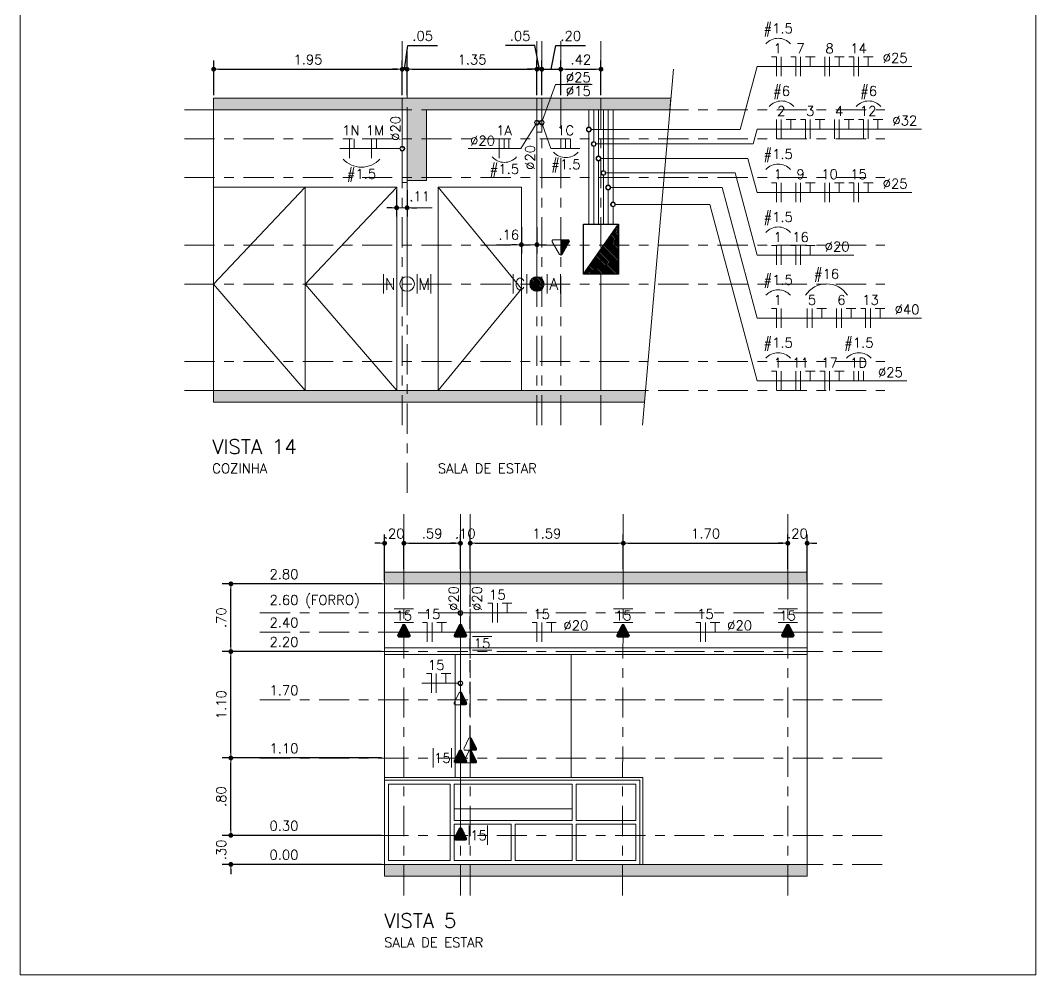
# Model space of a CAD drawing. Extents: x 0 to 175, y -16 to 63.
# Drawn here: x 116.41 to 126.91, y 37.72 to 47.59 of the extents above; entities that cross this region are included whole.
import ezdxf

# ---------------------------------------------------------------- set-up
doc = ezdxf.new("R2010")
doc.units = 0
doc.header["$LTSCALE"] = 0.5
doc.header["$MEASUREMENT"] = 0
doc.header["$PDMODE"] = 34
doc.header["$PDSIZE"] = 0.1
doc.linetypes.add('CENTER', pattern=[2, 1.25, -0.25, 0.25, -0.25])
doc.linetypes.add('HIDDEN', pattern=[0.375, 0.25, -0.125])
doc.layers.get('0').update_dxf_attribs({"linetype": 'CONTINUOUS'})
doc.layers.get('DEFPOINTS').update_dxf_attribs({"linetype": 'CONTINUOUS'})
for name, color, linetype, lineweight in [('03', 3, 'CONTINUOUS', 20), ('COT01', 1, 'CONTINUOUS', 9), ('ELE01 - ELETROD', 40, 'CONTINUOUS', 20), ('ELE01 - INTER', 100, 'CONTINUOUS', 15), ('ELE01 - Q.DISTR', 4, 'CONTINUOUS', 30), ('ELE01 - TOM 127V', 130, 'CONTINUOUS', 15), ('ELE01 - TOM 127V TXT', 130, 'CONTINUOUS', 15), ('ELE02 - TELEFONE', 170, 'CONTINUOUS', 9), ('ELE03 - CIRCUITOS', 2, 'CONTINUOUS', 5), ('ELE03 - FASE', 242, 'CONTINUOUS', 20), ('ELE03 - NEUTRO', 141, 'CONTINUOUS', 20), ('ELE03 - RETORNO', 173, 'CONTINUOUS', 20), ('ELE03 - TERRA', 112, 'CONTINUOUS', 20), ('ELV01 - ELETRODUTOS PROJEÇÃO', 30, 'HIDDEN', 30), ('ELV01 - POR01', 20, 'CONTINUOUS', 9), ('ELV01 - TXT02', 2, 'CONTINUOUS', 20), ('ELV02 - PAR01', 170, 'CONTINUOUS', 20), ('Simbologia', 122, 'CONTINUOUS', 20), ('TXT02', 2, 'CONTINUOUS', 20), ('TXT05', 4, 'CONTINUOUS', 30)]:
    doc.layers.add(name, color=color, linetype=linetype, lineweight=lineweight)
doc.layers.add('ARQ - HATCH 01', color=172, linetype='CONTINUOUS', transparency=0.6)
for name, color, linetype, lineweight, transparency in [('ARQ - POR01 TRANSPARENTE', 20, 'CONTINUOUS', 9, 0.45), ('ARQ02', 146, 'CONTINUOUS', 9, 0.45), ('EIXO REGUA 1', 250, 'CENTER', 5, 0.1), ('ELE01 - INTER HATCH', 100, 'CONTINUOUS', 15, 0.45), ('ELV01 - TOM 127', 130, 'CONTINUOUS', 20, 0.6)]:
    doc.layers.add(name, color=color, linetype=linetype, lineweight=lineweight, transparency=transparency)
doc.layers.add('MARGEM', color=1, linetype='CONTINUOUS')
doc.styles.add('ROMANS', font='romans.shx')
doc.styles.get("Standard").update_dxf_attribs({"font": 'romans.shx'})
doc.dimstyles.new('STANDARD 50', dxfattribs={"dimscale": 0.5, "dimtxt": 0.2, "dimasz": 0.1, "dimexe": 0.18, "dimexo": 0.0625, "dimgap": 0.1, "dimtad": 1, "dimrnd": 0.005, "dimzin": 4, "dimdsep": 46, "dimtxsty": 'ROMANS', "dimblk": 'DOT', "dimcen": 0.1, "dimclrt": 3, "dimadec": 0, "dimazin": 0, "dimtfac": 1, "dimtix": 1, "dimtofl": 0, "dimtmove": 0, "dimatfit": 3, "dimldrblk": 'DOT', "dimfxl": 0, "dimtolj": 1, "dimtzin": 13, "dimarcsym": 0})
pattern_1 = [(315, (125.308162, 49.301858), (0.008838835, 0.008838835), [])]

# ---------------------------------------------------------------- blocks, each defined once
blk = doc.blocks.new('_DOT')
at = {"color": 0, "linetype": 'ByBlock'}
blk.add_line((-0.5, 0), (-1, 0), dxfattribs=at)
at = {"color": 0, "linetype": 'ByBlock', "const_width": 0.5}
blk.add_lwpolyline([(-0.25, 0, 1), (0.25, 0, 1)], format="xyb", close=True, dxfattribs=at)
blk = doc.blocks.new('*D203')
at = {"layer": 'COT01', "color": 0, "lineweight": -2}
for p, q in [((118.412, 46.811), (118.412, 47.17)), ((120.362, 46.811), (120.362, 47.17)), ((118.462, 47.08), (120.312, 47.08))]:
    blk.add_line(p, q, dxfattribs=at)
at = {"layer": 'DEFPOINTS', "color": 0}
for p in [(120.362, 47.08), (118.412, 46.78), (120.362, 46.78)]:
    blk.add_point(p, dxfattribs=at)
at = {"layer": 'COT01', "color": 0, "lineweight": -2, "xscale": 0.05, "yscale": 0.05, "zscale": 0.05, "rotation": 180}
blk.add_blockref('_DOT', (118.412, 47.08), dxfattribs=at)
at = {"layer": 'COT01', "color": 0, "lineweight": -2, "xscale": 0.05, "yscale": 0.05, "zscale": 0.05}
blk.add_blockref('_DOT', (120.362, 47.08), dxfattribs=at)
at = {"layer": 'COT01', "color": 3, "insert": (119.387, 47.18), "char_height": 0.1, "attachment_point": 5, "style": 'ROMANS'}
blk.add_mtext('\\A1;1.95', dxfattribs=at)
blk = doc.blocks.new('*D204')
at = {"layer": 'COT01', "color": 0, "lineweight": -2}
for p, q in [((120.412, 46.811), (120.412, 47.17)), ((121.755, 46.811), (121.755, 47.17)), ((120.462, 47.08), (121.705, 47.08))]:
    blk.add_line(p, q, dxfattribs=at)
at = {"layer": 'DEFPOINTS', "color": 0}
for p in [(121.755, 47.08), (120.412, 46.78), (121.755, 46.78)]:
    blk.add_point(p, dxfattribs=at)
at = {"layer": 'COT01', "color": 0, "lineweight": -2, "xscale": 0.05, "yscale": 0.05, "zscale": 0.05, "rotation": 180}
blk.add_blockref('_DOT', (120.412, 47.08), dxfattribs=at)
at = {"layer": 'COT01', "color": 0, "lineweight": -2, "xscale": 0.05, "yscale": 0.05, "zscale": 0.05}
blk.add_blockref('_DOT', (121.755, 47.08), dxfattribs=at)
at = {"layer": 'COT01', "color": 3, "insert": (121.084, 47.18), "char_height": 0.1, "attachment_point": 5, "style": 'ROMANS'}
blk.add_mtext('\\A1;1.35', dxfattribs=at)
blk = doc.blocks.new('*D205')
at = {"layer": 'COT01', "color": 0, "lineweight": -2}
for p, q in [((121.903, 47.08), (121.951, 47.324)), ((121.951, 47.324), (122.256, 47.324)), ((121.805, 46.811), (121.805, 47.17)), ((122.001, 46.811), (122.001, 47.17)), ((121.755, 47.08), (121.705, 47.08)), ((121.805, 47.08), (122.001, 47.08)), ((122.051, 47.08), (122.101, 47.08))]:
    blk.add_line(p, q, dxfattribs=at)
at = {"layer": 'DEFPOINTS', "color": 0}
for p in [(122.001, 47.08), (121.805, 46.78), (122.001, 46.78)]:
    blk.add_point(p, dxfattribs=at)
at = {"layer": 'COT01', "color": 0, "lineweight": -2, "xscale": 0.05, "yscale": 0.05, "zscale": 0.05}
blk.add_blockref('_DOT', (121.805, 47.08), dxfattribs=at)
at = {"layer": 'COT01', "color": 0, "lineweight": -2, "xscale": 0.05, "yscale": 0.05, "zscale": 0.05, "rotation": 180}
blk.add_blockref('_DOT', (122.001, 47.08), dxfattribs=at)
at = {"layer": 'COT01', "color": 3, "insert": (122.104, 47.424), "char_height": 0.1, "attachment_point": 5, "style": 'ROMANS'}
blk.add_mtext('\\A1;.20', dxfattribs=at)
blk = doc.blocks.new('*D206')
at = {"layer": 'COT01', "color": 0, "lineweight": -2}
for p, q in [((122.001, 46.811), (122.001, 47.17)), ((122.417, 46.811), (122.417, 47.17)), ((122.051, 47.08), (122.367, 47.08))]:
    blk.add_line(p, q, dxfattribs=at)
at = {"layer": 'DEFPOINTS', "color": 0}
for p in [(122.417, 47.08), (122.001, 46.78), (122.417, 46.78)]:
    blk.add_point(p, dxfattribs=at)
at = {"layer": 'COT01', "color": 0, "lineweight": -2, "xscale": 0.05, "yscale": 0.05, "zscale": 0.05, "rotation": 180}
blk.add_blockref('_DOT', (122.001, 47.08), dxfattribs=at)
at = {"layer": 'COT01', "color": 0, "lineweight": -2, "xscale": 0.05, "yscale": 0.05, "zscale": 0.05}
blk.add_blockref('_DOT', (122.417, 47.08), dxfattribs=at)
at = {"layer": 'COT01', "color": 3, "insert": (122.209, 47.18), "char_height": 0.1, "attachment_point": 5, "style": 'ROMANS'}
blk.add_mtext('\\A1;.42', dxfattribs=at)
blk = doc.blocks.new('*D202')
at = {"layer": 'COT01', "color": 0, "lineweight": -2}
for p, q in [((120.387, 47.08), (120.42, 47.324)), ((120.42, 47.324), (120.725, 47.324)), ((120.362, 46.811), (120.362, 47.17)), ((120.412, 46.811), (120.412, 47.17)), ((120.312, 47.08), (120.262, 47.08)), ((120.362, 47.08), (120.412, 47.08)), ((120.462, 47.08), (120.512, 47.08))]:
    blk.add_line(p, q, dxfattribs=at)
at = {"layer": 'DEFPOINTS', "color": 0}
for p in [(120.412, 47.08), (120.362, 46.78), (120.412, 46.78)]:
    blk.add_point(p, dxfattribs=at)
at = {"layer": 'COT01', "color": 0, "lineweight": -2, "xscale": 0.05, "yscale": 0.05, "zscale": 0.05}
blk.add_blockref('_DOT', (120.362, 47.08), dxfattribs=at)
at = {"layer": 'COT01', "color": 0, "lineweight": -2, "xscale": 0.05, "yscale": 0.05, "zscale": 0.05, "rotation": 180}
blk.add_blockref('_DOT', (120.412, 47.08), dxfattribs=at)
at = {"layer": 'COT01', "color": 3, "insert": (120.573, 47.424), "char_height": 0.1, "attachment_point": 5, "style": 'ROMANS'}
blk.add_mtext('\\A1;.05', dxfattribs=at)
blk = doc.blocks.new('ELE-INTERFONE')
at = {"layer": 'ELE02 - TELEFONE'}
h = blk.add_hatch(dxfattribs=at)
h.set_pattern_fill('ANSI31', color=256, scale=0.075, angle=90)
h.set_pattern_definition([(135, (-88.511439, -7.067447), (-0.0066291261, -0.0066291261), [])])
h.paths.add_polyline_path([(0, 0, 0.267949), (-0.008, 0.013), (-0.138, 0.088, 0.57735), (-0.16, 0.075), (-0.16, 0)])
blk.add_line((0, 0), (-0.16, 0), dxfattribs=at)
blk.add_lwpolyline([(-0.16, 0.075), (-0.16, -0.075, 0.57735), (-0.138, -0.088), (-0.008, -0.013, 0.57735), (-0.008, 0.013), (-0.138, 0.088, 0.57735)], format="xyb", close=True, dxfattribs=at)
blk = doc.blocks.new('Fio-RETORNO')
at = {"layer": 'ELE03 - RETORNO'}
blk.add_line((0, 0), (0, 0.2), dxfattribs=at)
blk = doc.blocks.new('Fio-FASE')
at = {"layer": 'ELE03 - FASE'}
blk.add_line((0, -0.2), (0, 0.2), dxfattribs=at)
blk = doc.blocks.new('*D209')
at = {"layer": 'COT01', "color": 0, "lineweight": -2}
for p, q in [((121.734, 47.324), (121.429, 47.324)), ((121.78, 47.08), (121.734, 47.324)), ((121.755, 46.811), (121.755, 47.17)), ((121.805, 46.811), (121.805, 47.17)), ((121.705, 47.08), (121.655, 47.08)), ((121.755, 47.08), (121.805, 47.08)), ((121.855, 47.08), (121.905, 47.08))]:
    blk.add_line(p, q, dxfattribs=at)
at = {"layer": 'DEFPOINTS', "color": 0}
for p in [(121.805, 47.08), (121.755, 46.78), (121.805, 46.78)]:
    blk.add_point(p, dxfattribs=at)
at = {"layer": 'COT01', "color": 0, "lineweight": -2, "xscale": 0.05, "yscale": 0.05, "zscale": 0.05}
blk.add_blockref('_DOT', (121.755, 47.08), dxfattribs=at)
at = {"layer": 'COT01', "color": 0, "lineweight": -2, "xscale": 0.05, "yscale": 0.05, "zscale": 0.05, "rotation": 180}
blk.add_blockref('_DOT', (121.805, 47.08), dxfattribs=at)
at = {"layer": 'COT01', "color": 3, "insert": (121.581, 47.424), "char_height": 0.1, "attachment_point": 5, "style": 'ROMANS'}
blk.add_mtext('\\A1;.05', dxfattribs=at)
blk = doc.blocks.new('*D207')
at = {"layer": 'COT01', "color": 0, "lineweight": -2}
for p, q in [((120.304, 45.828), (120.304, 45.558)), ((120.412, 45.828), (120.412, 45.558)), ((120.254, 45.648), (120.204, 45.648)), ((120.462, 45.648), (120.512, 45.648))]:
    blk.add_line(p, q, dxfattribs=at)
at = {"layer": 'DEFPOINTS', "color": 0}
for p in [(120.304, 45.86), (120.412, 45.86), (120.304, 45.648)]:
    blk.add_point(p, dxfattribs=at)
at = {"layer": 'COT01', "color": 0, "lineweight": -2, "xscale": 0.05, "yscale": 0.05, "zscale": 0.05}
blk.add_blockref('_DOT', (120.304, 45.648), dxfattribs=at)
at = {"layer": 'COT01', "color": 0, "lineweight": -2, "xscale": 0.05, "yscale": 0.05, "zscale": 0.05, "rotation": 180}
blk.add_blockref('_DOT', (120.412, 45.648), dxfattribs=at)
at = {"layer": 'COT01', "color": 3, "insert": (120.542, 45.766), "char_height": 0.1, "attachment_point": 5, "style": 'ROMANS'}
blk.add_mtext('\\A1;.11', dxfattribs=at)
blk = doc.blocks.new('*D208')
at = {"layer": 'COT01', "color": 0, "lineweight": -2}
for p, q in [((121.594, 45.446), (121.594, 45.176)), ((121.755, 45.446), (121.755, 45.176)), ((121.544, 45.266), (121.494, 45.266)), ((121.805, 45.266), (121.855, 45.266))]:
    blk.add_line(p, q, dxfattribs=at)
at = {"layer": 'DEFPOINTS', "color": 0}
for p in [(121.594, 45.477), (121.755, 45.477), (121.755, 45.266)]:
    blk.add_point(p, dxfattribs=at)
at = {"layer": 'COT01', "color": 0, "lineweight": -2, "xscale": 0.05, "yscale": 0.05, "zscale": 0.05}
blk.add_blockref('_DOT', (121.594, 45.266), dxfattribs=at)
at = {"layer": 'COT01', "color": 0, "lineweight": -2, "xscale": 0.05, "yscale": 0.05, "zscale": 0.05, "rotation": 180}
blk.add_blockref('_DOT', (121.755, 45.266), dxfattribs=at)
at = {"layer": 'COT01', "color": 3, "insert": (121.464, 45.369), "char_height": 0.1, "attachment_point": 5, "style": 'ROMANS'}
blk.add_mtext('\\A1;.16', dxfattribs=at)
blk = doc.blocks.new('Fio-TERRA')
at = {"layer": 'ELE03 - TERRA'}
for p, q in [((-0.1, 0.2), (0.1, 0.2)), ((0, 0), (0, 0.2))]:
    blk.add_line(p, q, dxfattribs=at)
blk = doc.blocks.new('Fio-NEUTRO')
at = {"layer": 'ELE03 - NEUTRO'}
for p, q in [((0, 0.2), (0.1, 0.2)), ((0, -0.2), (0, 0.2))]:
    blk.add_line(p, q, dxfattribs=at)
blk = doc.blocks.new('*D210')
at = {"layer": 'COT01', "color": 0, "lineweight": -2}
for p, q in [((120.179, 41.791), (120.179, 42.27)), ((120.379, 41.911), (120.379, 42.27)), ((120.129, 42.18), (120.079, 42.18)), ((120.429, 42.18), (120.479, 42.18))]:
    blk.add_line(p, q, dxfattribs=at)
at = {"layer": 'DEFPOINTS', "color": 0}
for p in [(120.379, 42.18), (120.379, 41.88), (120.179, 41.76)]:
    blk.add_point(p, dxfattribs=at)
at = {"layer": 'COT01', "color": 0, "lineweight": -2, "xscale": 0.05, "yscale": 0.05, "zscale": 0.05}
blk.add_blockref('_DOT', (120.179, 42.18), dxfattribs=at)
at = {"layer": 'COT01', "color": 0, "lineweight": -2, "xscale": 0.05, "yscale": 0.05, "zscale": 0.05, "rotation": 180}
blk.add_blockref('_DOT', (120.379, 42.18), dxfattribs=at)
at = {"layer": 'COT01', "color": 3, "insert": (120.279, 42.28), "char_height": 0.1, "attachment_point": 5, "style": 'ROMANS'}
blk.add_mtext('\\A1;.20', dxfattribs=at)
blk = doc.blocks.new('*D211')
at = {"layer": 'COT01', "color": 0, "lineweight": -2}
for p, q in [((120.379, 41.911), (120.379, 42.27)), ((120.964, 41.911), (120.964, 42.27)), ((120.429, 42.18), (120.914, 42.18))]:
    blk.add_line(p, q, dxfattribs=at)
at = {"layer": 'DEFPOINTS', "color": 0}
for p in [(120.964, 42.18), (120.379, 41.88), (120.964, 41.88)]:
    blk.add_point(p, dxfattribs=at)
at = {"layer": 'COT01', "color": 0, "lineweight": -2, "xscale": 0.05, "yscale": 0.05, "zscale": 0.05, "rotation": 180}
blk.add_blockref('_DOT', (120.379, 42.18), dxfattribs=at)
at = {"layer": 'COT01', "color": 0, "lineweight": -2, "xscale": 0.05, "yscale": 0.05, "zscale": 0.05}
blk.add_blockref('_DOT', (120.964, 42.18), dxfattribs=at)
at = {"layer": 'COT01', "color": 3, "insert": (120.671, 42.28), "char_height": 0.1, "attachment_point": 5, "style": 'ROMANS'}
blk.add_mtext('\\A1;.59', dxfattribs=at)
blk = doc.blocks.new('*D212')
at = {"layer": 'COT01', "color": 0, "lineweight": -2}
for p, q in [((121.065, 41.911), (121.065, 42.27)), ((122.648, 41.911), (122.648, 42.27)), ((121.115, 42.18), (122.598, 42.18))]:
    blk.add_line(p, q, dxfattribs=at)
at = {"layer": 'DEFPOINTS', "color": 0}
for p in [(122.648, 42.18), (121.065, 41.88), (122.648, 41.88)]:
    blk.add_point(p, dxfattribs=at)
at = {"layer": 'COT01', "color": 0, "lineweight": -2, "xscale": 0.05, "yscale": 0.05, "zscale": 0.05, "rotation": 180}
blk.add_blockref('_DOT', (121.065, 42.18), dxfattribs=at)
at = {"layer": 'COT01', "color": 0, "lineweight": -2, "xscale": 0.05, "yscale": 0.05, "zscale": 0.05}
blk.add_blockref('_DOT', (122.648, 42.18), dxfattribs=at)
at = {"layer": 'COT01', "color": 3, "insert": (121.857, 42.28), "char_height": 0.1, "attachment_point": 5, "style": 'ROMANS'}
blk.add_mtext('\\A1;1.59', dxfattribs=at)
blk = doc.blocks.new('*D213')
at = {"layer": 'COT01', "color": 0, "lineweight": -2}
for p, q in [((122.648, 41.911), (122.648, 42.27)), ((124.349, 41.911), (124.349, 42.27)), ((122.698, 42.18), (124.299, 42.18))]:
    blk.add_line(p, q, dxfattribs=at)
at = {"layer": 'DEFPOINTS', "color": 0}
for p in [(124.349, 42.18), (122.648, 41.88), (124.349, 41.88)]:
    blk.add_point(p, dxfattribs=at)
at = {"layer": 'COT01', "color": 0, "lineweight": -2, "xscale": 0.05, "yscale": 0.05, "zscale": 0.05, "rotation": 180}
blk.add_blockref('_DOT', (122.648, 42.18), dxfattribs=at)
at = {"layer": 'COT01', "color": 0, "lineweight": -2, "xscale": 0.05, "yscale": 0.05, "zscale": 0.05}
blk.add_blockref('_DOT', (124.349, 42.18), dxfattribs=at)
at = {"layer": 'COT01', "color": 3, "insert": (123.499, 42.28), "char_height": 0.1, "attachment_point": 5, "style": 'ROMANS'}
blk.add_mtext('\\A1;1.70', dxfattribs=at)
blk = doc.blocks.new('*D214')
at = {"layer": 'COT01', "color": 0, "lineweight": -2}
for p, q in [((124.349, 41.911), (124.349, 42.27)), ((124.549, 41.791), (124.549, 42.27)), ((124.299, 42.18), (124.249, 42.18)), ((124.599, 42.18), (124.649, 42.18))]:
    blk.add_line(p, q, dxfattribs=at)
at = {"layer": 'DEFPOINTS', "color": 0}
for p in [(124.549, 42.18), (124.349, 41.88), (124.549, 41.76)]:
    blk.add_point(p, dxfattribs=at)
at = {"layer": 'COT01', "color": 0, "lineweight": -2, "xscale": 0.05, "yscale": 0.05, "zscale": 0.05}
blk.add_blockref('_DOT', (124.349, 42.18), dxfattribs=at)
at = {"layer": 'COT01', "color": 0, "lineweight": -2, "xscale": 0.05, "yscale": 0.05, "zscale": 0.05, "rotation": 180}
blk.add_blockref('_DOT', (124.549, 42.18), dxfattribs=at)
at = {"layer": 'COT01', "color": 3, "insert": (124.449, 42.28), "char_height": 0.1, "attachment_point": 5, "style": 'ROMANS'}
blk.add_mtext('\\A1;.20', dxfattribs=at)
blk = doc.blocks.new('*U182')
at = {"lineweight": 9}
h = blk.add_hatch(dxfattribs=at)
h.set_pattern_fill('ANSI31', color=256, scale=0.075, angle=-90)
h.paths.add_polyline_path([(0, -0.232, -0.284079), (-0.013, -0.224), (-0.064, -0.123, -0.557537), (-0.051, -0.101), (0, -0.101)])
h = blk.add_hatch(dxfattribs=at)
h.set_pattern_fill('ANSI31', color=256, scale=0.075, angle=-90)
h.paths.add_polyline_path([(0, -0.232, 0.284079), (0.013, -0.224), (0.064, -0.123, 0.557537), (0.051, -0.101), (0, -0.101)])
blk.add_lwpolyline([(0.064, -0.123), (0.013, -0.224, -0.618034), (-0.013, -0.224), (-0.064, -0.123, -0.557537), (-0.051, -0.101), (0.051, -0.101, -0.557537)], format="xyb", close=True)
blk = doc.blocks.new('*U183')
at = {"lineweight": 9}
h = blk.add_hatch(dxfattribs=at)
h.set_pattern_fill('ANSI31', color=256, scale=0.075, angle=-90)
h.paths.add_polyline_path([(0, -0.232, -0.284079), (-0.013, -0.224), (-0.064, -0.123, -0.557537), (-0.051, -0.101), (0, -0.101)])
blk.add_line((0, -0.232), (0, -0.101))
blk.add_lwpolyline([(0.064, -0.123), (0.013, -0.224, -0.618034), (-0.013, -0.224), (-0.064, -0.123, -0.557537), (-0.051, -0.101), (0.051, -0.101, -0.557537)], format="xyb", close=True)
blk = doc.blocks.new('*D215')
at = {"layer": 'COT01', "color": 0, "lineweight": -2}
for p, q in [((120.964, 41.911), (120.964, 42.27)), ((121.065, 41.911), (121.065, 42.27)), ((120.914, 42.18), (120.864, 42.18)), ((121.115, 42.18), (121.165, 42.18))]:
    blk.add_line(p, q, dxfattribs=at)
at = {"layer": 'DEFPOINTS', "color": 0}
for p in [(120.964, 42.18), (120.964, 41.88), (121.065, 41.88)]:
    blk.add_point(p, dxfattribs=at)
at = {"layer": 'COT01', "color": 0, "lineweight": -2, "xscale": 0.05, "yscale": 0.05, "zscale": 0.05}
blk.add_blockref('_DOT', (120.964, 42.18), dxfattribs=at)
at = {"layer": 'COT01', "color": 0, "lineweight": -2, "xscale": 0.05, "yscale": 0.05, "zscale": 0.05, "rotation": 180}
blk.add_blockref('_DOT', (121.065, 42.18), dxfattribs=at)
at = {"layer": 'COT01', "color": 3, "insert": (121.014, 42.28), "char_height": 0.1, "attachment_point": 5, "style": 'ROMANS'}
blk.add_mtext('\\A1;.10', dxfattribs=at)
blk = doc.blocks.new('*D216')
at = {"layer": 'COT01', "color": 0, "lineweight": -2}
for p, q in [((120.148, 39.96), (118.5, 39.96)), ((118.59, 39.21), (118.59, 39.91)), ((120.148, 39.16), (118.5, 39.16))]:
    blk.add_line(p, q, dxfattribs=at)
at = {"layer": 'DEFPOINTS', "color": 0}
for p in [(118.59, 39.96), (120.179, 39.96), (120.179, 39.16)]:
    blk.add_point(p, dxfattribs=at)
at = {"layer": 'COT01', "color": 0, "lineweight": -2, "xscale": 0.05, "yscale": 0.05, "zscale": 0.05}
for p, rotation in [((118.59, 39.96), 90), ((118.59, 39.16), 270)]:
    blk.add_blockref('_DOT', p, dxfattribs=dict(at, rotation=rotation))
at = {"layer": 'COT01', "color": 3, "insert": (118.49, 39.56), "char_height": 0.1, "attachment_point": 5, "rotation": 90, "style": 'ROMANS'}
blk.add_mtext('\\A1;.80', dxfattribs=at)
blk = doc.blocks.new('*D217')
at = {"layer": 'COT01', "color": 0, "lineweight": -2}
for p, q in [((120.148, 41.06), (118.5, 41.06)), ((118.59, 40.01), (118.59, 41.01)), ((120.148, 39.96), (118.5, 39.96))]:
    blk.add_line(p, q, dxfattribs=at)
at = {"layer": 'DEFPOINTS', "color": 0}
for p in [(118.59, 41.06), (120.179, 41.06), (120.179, 39.96)]:
    blk.add_point(p, dxfattribs=at)
at = {"layer": 'COT01', "color": 0, "lineweight": -2, "xscale": 0.05, "yscale": 0.05, "zscale": 0.05}
for p, rotation in [((118.59, 41.06), 90), ((118.59, 39.96), 270)]:
    blk.add_blockref('_DOT', p, dxfattribs=dict(at, rotation=rotation))
at = {"layer": 'COT01', "color": 3, "insert": (118.49, 40.51), "char_height": 0.1, "attachment_point": 5, "rotation": 90, "style": 'ROMANS'}
blk.add_mtext('\\A1;1.10', dxfattribs=at)
blk = doc.blocks.new('*D218')
at = {"layer": 'COT01', "color": 0, "lineweight": -2}
for p, q in [((120.148, 41.76), (118.5, 41.76)), ((118.59, 41.11), (118.59, 41.71)), ((120.148, 41.06), (118.5, 41.06))]:
    blk.add_line(p, q, dxfattribs=at)
at = {"layer": 'DEFPOINTS', "color": 0}
for p in [(118.59, 41.76), (120.179, 41.76), (120.179, 41.06)]:
    blk.add_point(p, dxfattribs=at)
at = {"layer": 'COT01', "color": 0, "lineweight": -2, "xscale": 0.05, "yscale": 0.05, "zscale": 0.05}
for p, rotation in [((118.59, 41.76), 90), ((118.59, 41.06), 270)]:
    blk.add_blockref('_DOT', p, dxfattribs=dict(at, rotation=rotation))
at = {"layer": 'COT01', "color": 3, "insert": (118.49, 41.41), "char_height": 0.1, "attachment_point": 5, "rotation": 90, "style": 'ROMANS'}
blk.add_mtext('\\A1;.70', dxfattribs=at)
blk = doc.blocks.new('*D219')
at = {"layer": 'COT01', "color": 0, "lineweight": -2}
for p, q in [((118.59, 39.21), (118.59, 39.26)), ((120.148, 39.16), (118.5, 39.16)), ((120.148, 38.86), (118.5, 38.86)), ((118.59, 38.81), (118.59, 38.76))]:
    blk.add_line(p, q, dxfattribs=at)
at = {"layer": 'DEFPOINTS', "color": 0}
for p in [(120.179, 39.16), (118.59, 38.86), (120.179, 38.86)]:
    blk.add_point(p, dxfattribs=at)
at = {"layer": 'COT01', "color": 0, "lineweight": -2, "xscale": 0.05, "yscale": 0.05, "zscale": 0.05}
for p, rotation in [((118.59, 39.16), 270), ((118.59, 38.86), 90)]:
    blk.add_blockref('_DOT', p, dxfattribs=dict(at, rotation=rotation))
at = {"layer": 'COT01', "color": 3, "insert": (118.49, 39.01), "char_height": 0.1, "attachment_point": 5, "rotation": 90, "style": 'ROMANS'}
blk.add_mtext('\\A1;.30', dxfattribs=at)

msp = doc.modelspace()

# ---------------------------------------------------------------- hatches: boundary and pattern name
at = {"layer": 'ARQ - HATCH 01'}
h = msp.add_hatch(color=3, dxfattribs=at)
h.dxf.hatch_style = 1
h.paths.add_polyline_path([(120.4122, 46.6596), (120.4122, 45.9296), (120.6115, 45.9296), (120.6115, 46.6596), (123.1283, 46.6596), (123.1411, 46.7796), (118.4115, 46.7796), (118.4115, 46.6596)])
h = msp.add_hatch(color=3, dxfattribs=at)
h.dxf.hatch_style = 1
h.paths.add_polyline_path([(118.4115, 43.7596), (122.8766, 43.7596), (122.8661, 43.6396), (118.4115, 43.6396)])
h = msp.add_hatch(color=3, dxfattribs=at)
h.dxf.hatch_style = 1
h.paths.add_polyline_path([(124.549, 41.7596), (120.179, 41.7596), (120.179, 41.8796), (124.549, 41.8796)])
h = msp.add_hatch(color=3, dxfattribs=at)
h.dxf.hatch_style = 1
h.paths.add_polyline_path([(120.179, 38.8596), (124.549, 38.8596), (124.549, 38.7396), (120.179, 38.7396)])
at = {"layer": 'ELE01 - INTER HATCH'}
h = msp.add_hatch(dxfattribs=at)
h.set_pattern_fill('ANSI31', color=256, scale=0.1, angle=-90)
h.set_pattern_definition(pattern_1)
h.paths.add_polyline_path([(121.7548, 44.7846, -0.4142136), (121.6798, 44.8596, -0.4142136), (121.7548, 44.9346)])
h = msp.add_hatch(dxfattribs=at)
h.set_pattern_fill('ANSI31', color=256, scale=0.1, angle=-90)
h.set_pattern_definition(pattern_1)
h.paths.add_polyline_path([(121.7548, 44.7846, 0.4142136), (121.8298, 44.8596, 0.4142136), (121.7548, 44.9346)])
at = {"layer": 'ELE01 - Q.DISTR'}
h = msp.add_hatch(dxfattribs=at)
h.set_pattern_fill('ANSI31', color=256, scale=0.1, angle=90)
h.set_pattern_definition([(135, (45.398397, -6.598954), (-0.0088388348, -0.0088388348), [])])
h.paths.add_polyline_path([(122.5969, 45.4796), (122.2369, 44.9596), (122.5969, 44.9596)])

# ---------------------------------------------------------------- linework, layer by layer
at = {"layer": '03'}
for points in [[(120.4122, 46.6596), (120.4122, 45.9296), (120.6115, 45.9296), (120.6115, 46.6596), (123.1283, 46.6596), (123.1411, 46.7796), (118.4115, 46.7796), (118.4115, 46.6596)], [(124.549, 41.7596), (120.179, 41.7596), (120.179, 41.8796), (124.549, 41.8796)], [(120.179, 38.8596), (124.549, 38.8596), (124.549, 38.7396), (120.179, 38.7396)]]:
    msp.add_lwpolyline(points, close=True, dxfattribs=at)
at = {"layer": '03', "color": 3}
msp.add_lwpolyline([(118.4115, 43.7596), (122.8766, 43.7596), (122.8661, 43.6396), (118.4115, 43.6396)], close=True, dxfattribs=at)
at = {"layer": 'ARQ - POR01 TRANSPARENTE'}
for points in [[(119.358, 45.8596), (118.4115, 44.8596), (119.358, 43.7596)], [(120.3044, 43.7596), (119.358, 44.8596), (120.3044, 45.8596)], [(120.7333, 45.8596), (121.5936, 44.8096), (120.7333, 43.7596)]]:
    msp.add_lwpolyline(points, dxfattribs=at)
at = {"layer": 'ARQ02'}
for p, q in [((120.9086, 41.0296), (120.9086, 39.7596)), ((122.1086, 41.0296), (122.1086, 39.7596)), ((122.779, 39.3146), (122.159, 39.3146)), ((122.779, 39.2746), (122.159, 39.2746))]:
    msp.add_line(p, q, dxfattribs=at)
for points in [[(120.179, 41.0996), (124.549, 41.0996)], [(120.179, 41.0296), (124.549, 41.0296)], [(122.849, 38.8596), (122.849, 39.7596), (120.179, 39.7596)], [(122.819, 38.8596), (122.819, 39.7296), (120.179, 39.7296)], [(120.899, 39.4346), (122.119, 39.4346)]]:
    msp.add_lwpolyline(points, dxfattribs=at)
for points in [[(120.219, 38.8996), (120.859, 38.8996), (120.859, 39.6896), (120.219, 39.6896)], [(122.119, 39.3146), (120.899, 39.3146), (120.899, 39.6896), (122.119, 39.6896)], [(122.779, 39.3146), (122.159, 39.3146), (122.159, 39.6896), (122.779, 39.6896)], [(121.489, 39.2746), (120.899, 39.2746), (120.899, 38.8996), (121.489, 38.8996)], [(122.119, 39.2746), (121.529, 39.2746), (121.529, 38.8996), (122.119, 38.8996)], [(122.779, 39.2746), (122.159, 39.2746), (122.159, 38.8996), (122.779, 38.8996)]]:
    msp.add_lwpolyline(points, close=True, dxfattribs=at)
at = {"layer": 'COT01'}
msp.add_line((123.1673, 47.0796), (122.8451, 43.3996), dxfattribs=at)
for points in [[(120.3044, 45.6478), (120.6713, 45.6478)], [(121.7548, 45.2655), (121.3356, 45.2655)]]:
    msp.add_lwpolyline(points, dxfattribs=at)
at = {"layer": 'EIXO REGUA 1', "ltscale": 0.5}
for p, q in [((120.3622, 43.3996), (120.3622, 47.3696)), ((120.4122, 42.6996), (120.4122, 47.3696)), ((121.7548, 43.3996), (121.7548, 47.3696)), ((121.8048, 43.3996), (121.8048, 47.3696)), ((122.0014, 43.3996), (122.0014, 47.3696)), ((122.4169, 43.3996), (122.4169, 47.3696)), ((118.1095, 46.3596), (125.354, 46.3596)), ((118.1095, 45.2596), (125.354, 45.2596)), ((118.1095, 43.7596), (125.354, 43.7596)), ((120.379, 38.5396), (120.379, 42.4796)), ((120.9635, 38.5396), (120.9635, 42.4796)), ((121.0649, 38.5396), (121.0649, 42.4796)), ((122.6382, 38.5396), (122.6482, 42.4796)), ((124.349, 38.5396), (124.349, 42.4796)), ((118.889, 41.4596), (125.354, 41.4596)), ((118.889, 41.2596), (125.354, 41.2596)), ((118.889, 40.5596), (125.354, 40.5596)), ((118.889, 38.8596), (125.354, 38.8596))]:
    msp.add_line(p, q, dxfattribs=at)
at = {"layer": 'EIXO REGUA 1', "color": 1, "ltscale": 0.5}
for p, q in [((118.1095, 46.6596), (125.354, 46.6596)), ((118.1095, 45.9596), (125.354, 45.9596)), ((118.1095, 44.8596), (125.354, 44.8596)), ((118.1095, 44.0596), (125.354, 44.0596)), ((118.889, 41.7596), (125.354, 41.7596)), ((118.889, 41.0596), (125.354, 41.0596)), ((118.889, 39.9596), (125.354, 39.9596)), ((118.889, 39.1596), (125.354, 39.1596))]:
    msp.add_line(p, q, dxfattribs=at)
at = {"layer": 'ELE01 - ELETROD'}
for points in [[(120.3622, 46.2846), (120.3622, 46.6596)], [(121.7548, 46.5533), (121.7548, 46.6596)], [(121.8048, 46.5533), (121.8048, 46.6596)], [(122.2919, 46.4821), (122.2919, 46.6596)], [(122.3419, 46.3321), (122.3419, 46.6596)], [(122.3919, 46.1821), (122.3919, 46.6596)], [(122.4419, 46.0321), (122.4419, 46.6596)], [(122.4919, 45.8821), (122.4919, 46.6596)], [(122.5419, 45.7071), (122.5419, 46.6596)], [(121.7548, 44.9346), (121.7548, 46.5033)], [(121.8048, 46.5033), (121.8048, 46.4283), (121.7548, 46.4283)], [(122.2919, 45.4796), (122.2919, 46.4321)], [(120.3622, 45.9086), (120.3622, 46.2346)], [(122.3419, 45.4796), (122.3419, 46.2821)], [(122.3919, 45.4796), (122.3919, 46.1321)], [(120.4122, 44.9346), (120.4122, 45.9086), (120.3622, 45.9086)], [(122.4419, 45.4796), (122.4419, 45.9821)], [(122.4919, 45.4796), (122.4919, 45.8321)], [(122.5419, 45.4796), (122.5419, 45.6571)], [(122.4169, 44.9596), (122.4169, 43.7596)], [(120.9635, 41.7596), (120.9637, 41.4846)], [(120.9637, 41.4346), (120.9637, 41.3416)], [(120.4288, 41.2596), (120.9135, 41.2596)], [(120.9637, 41.2101), (120.9637, 40.0426)], [(121.0133, 41.2596), (122.595, 41.2596)], [(122.6948, 41.2596), (124.299, 41.2596)], [(120.9637, 39.2416), (120.9635, 39.9101)]]:
    msp.add_lwpolyline(points, dxfattribs=at)
at = {"layer": 'ELE01 - INTER'}
msp.add_line((121.7548, 44.7846), (121.7548, 44.9346), dxfattribs=at)
for points in [[(120.1672, 44.9609), (120.1672, 44.7609)], [(120.3072, 44.9609), (120.3072, 44.7609)], [(120.5172, 44.9609), (120.5172, 44.7609)], [(120.6572, 44.9609), (120.6572, 44.7609)], [(121.5098, 44.9609), (121.5098, 44.7609)], [(121.6498, 44.9609), (121.6498, 44.7609)], [(121.8598, 44.9609), (121.8598, 44.7609)], [(121.9998, 44.9609), (121.9998, 44.7609)], [(120.4122, 44.9346), (120.4122, 44.7846)]]:
    msp.add_lwpolyline(points, dxfattribs=at)
for centre in [(120.4122, 44.8596), (121.7548, 44.8596)]:
    msp.add_circle(centre, 0.075, dxfattribs=at)
at = {"layer": 'ELE01 - Q.DISTR'}
msp.add_line((122.2369, 44.9596), (122.5969, 45.4796), dxfattribs=at)
msp.add_lwpolyline([(122.2369, 44.9596), (122.2369, 45.4796), (122.5969, 45.4796), (122.5969, 44.9596)], close=True, dxfattribs=at)
at = {"layer": 'ELE01 - TOM 127V TXT'}
for points in [[(120.479, 41.5016), (120.279, 41.5016)], [(122.7482, 41.5016), (122.5482, 41.5016)], [(124.449, 41.5016), (124.249, 41.5016)], [(120.479, 41.3616), (120.279, 41.3616)], [(122.7482, 41.3616), (122.5482, 41.3616)], [(124.449, 41.3616), (124.249, 41.3616)], [(121.2885, 41.2153), (121.0885, 41.2153)], [(121.2885, 41.0753), (121.0885, 41.0753)], [(120.6817, 40.0609), (120.6817, 39.8609)], [(120.8717, 40.0609), (120.8717, 39.8609)], [(121.0553, 39.2609), (121.0553, 39.0609)], [(121.2453, 39.2609), (121.2453, 39.0609)]]:
    msp.add_lwpolyline(points, dxfattribs=at)
at = {"layer": 'ELE03 - CIRCUITOS'}
for points in [[(122.3169, 46.4571), (123.8567, 46.4571), (124.0308, 47.1071)], [(124.0308, 47.1071), (125.6308, 47.1071)], [(121.8134, 46.5518), (121.9479, 46.9213), (122.3248, 46.9213)], [(121.5898, 46.2596), (121.7418, 46.507)], [(121.8128, 46.5046), (121.8987, 46.2596)], [(122.3669, 46.3071), (123.99, 46.3071), (124.0308, 46.4596)], [(124.0308, 46.4596), (125.7308, 46.4596)], [(119.7155, 46.2596), (120.3372, 46.2596)], [(121.5898, 46.2596), (121.0425, 46.2596)], [(121.8987, 46.2596), (122.1987, 46.2596)], [(124.0308, 45.8071), (123.9371, 46.1571), (122.4169, 46.1571)], [(122.4669, 46.0071), (123.8031, 46.0071), (124.0309, 45.1571)], [(122.5169, 45.8571), (123.6691, 45.8571), (124.0308, 44.507)], [(125.6308, 45.8071), (124.0308, 45.8071)], [(122.5669, 45.6821), (123.5419, 45.6821), (124.0309, 43.857)], [(125.0308, 45.1571), (124.0308, 45.1571)], [(125.7308, 44.5071), (124.0308, 44.507)], [(125.5808, 43.8571), (124.0308, 43.857)], [(121.5458, 41.4596), (120.9887, 41.4596)], [(120.5637, 40.7326), (120.9387, 40.7326)]]:
    msp.add_lwpolyline(points, dxfattribs=at)
for centre, radius in [((121.7548, 46.5283), 0.025), ((121.7548, 46.5283), 0.02), ((121.8048, 46.5283), 0.025), ((121.8048, 46.5283), 0.02), ((122.2919, 46.4571), 0.025), ((122.2919, 46.4571), 0.02), ((122.3419, 46.3071), 0.025), ((122.3419, 46.3071), 0.02), ((120.3622, 46.2596), 0.025), ((120.3622, 46.2596), 0.02), ((122.3919, 46.1571), 0.025), ((122.3919, 46.1571), 0.02), ((122.4419, 46.0071), 0.025), ((122.4419, 46.0071), 0.02), ((122.4919, 45.8571), 0.025), ((122.4919, 45.8571), 0.02), ((122.5419, 45.6821), 0.025), ((122.5419, 45.6821), 0.02), ((120.9637, 41.4596), 0.025), ((120.9637, 41.4596), 0.02), ((120.9637, 40.7326), 0.025), ((120.9637, 40.7326), 0.02)]:
    msp.add_circle(centre, radius, dxfattribs=at)
at = {"layer": 'ELV01 - ELETRODUTOS PROJEÇÃO'}
msp.add_lwpolyline([(121.0649, 40.1715), (121.0649, 41.7596)], dxfattribs=at)
at = {"layer": 'ELV01 - POR01'}
for points in [[(118.4115, 43.7596), (120.3044, 43.7596), (120.3044, 45.8596), (118.4115, 45.8596)], [(119.358, 45.8596), (119.358, 43.7596)]]:
    msp.add_lwpolyline(points, dxfattribs=at)
msp.add_lwpolyline([(120.7333, 43.7596), (121.5936, 43.7596), (121.5936, 45.8596), (120.7333, 45.8596)], close=True, dxfattribs=at)
at = {"layer": 'ELV02 - PAR01'}
msp.add_line((118.4115, 46.6596), (118.4115, 43.7596), dxfattribs=at)
msp.add_lwpolyline([(124.549, 41.7596), (120.179, 41.7596), (120.179, 38.8596), (124.549, 38.8596)], close=True, dxfattribs=at)
at = {"layer": 'MARGEM', "color": 2, "lineweight": 20}
msp.add_lwpolyline([(116.4124, 37.7198), (126.9124, 37.7198), (126.9124, 52.5698), (116.4124, 52.5698)], close=True, dxfattribs=at)
at = {"layer": 'Simbologia'}
for centre, radius, start, end in [((124.2493, 47.2282), 0.1713, 42.17105, 137.82895), ((124.2844, 46.5807), 0.1713, 42.17105, 137.82895), ((125.1844, 46.5807), 0.1713, 42.17105, 137.82895), ((122.054, 46.3378), 0.1713, 222.17105, 317.82895), ((119.9405, 46.3241), 0.2569, 222.17105, 317.82895), ((121.4181, 46.2882), 0.1713, 222.17105, 317.82895), ((124.2493, 45.9282), 0.1713, 42.17105, 137.82895), ((124.2493, 45.2782), 0.1713, 42.17105, 137.82895), ((124.7496, 44.6044), 0.2569, 32.68555, 147.31445), ((124.2493, 44.6282), 0.1713, 42.17105, 137.82895), ((124.2493, 43.9782), 0.1713, 42.17105, 137.82895), ((125.0844, 43.9782), 0.1713, 42.17105, 137.82895)]:
    msp.add_arc(centre, radius, start, end, dxfattribs=at)

# ---------------------------------------------------------------- block references
at = {"layer": 'ELE01 - TOM 127V', "rotation": 180}
for p in [(120.3792, 41.1093), (120.9637, 41.1093), (122.6453, 41.1093), (124.3492, 41.1093), (120.9637, 39.8093), (120.9637, 39.0093)]:
    msp.add_blockref('*U182', p, dxfattribs=at)
at = {"layer": 'ELE02 - TELEFONE', "rotation": 270}
msp.add_blockref('ELE-INTERFONE', (122.0014, 45.1577), dxfattribs=at)
at = {"layer": 'ELE03 - FASE', "yscale": 0.5, "zscale": 0.5}
for p, xscale, rotation in [((124.2808, 47.1071), -0.4999999999999999, 359.9999999999997), ((124.4808, 47.1071), -0.4999999999999999, 359.9999999999997), ((124.7308, 47.1071), -0.4999999999999999, 359.9999999999997), ((124.7808, 47.1071), -0.4999999999999999, 359.9999999999997), ((125.0808, 47.1071), -0.4999999999999999, 359.9999999999997), ((124.2308, 46.4596), -0.4999999999999999, 359.9999999999828), ((124.2808, 46.4596), -0.4999999999999999, 359.9999999999828), ((124.8308, 46.4596), -0.4999999999999999, 359.9999999999828), ((124.8808, 46.4596), -0.4999999999999999, 359.9999999999828), ((119.8155, 46.2596), -0.4999999999999999, 359.9999999999997), ((121.3648, 46.2596), -0.4999999999999993, 359.9999999999974), ((124.2808, 45.1571), -0.4999999999999999, 359.9999999999997), ((124.4808, 45.1571), -0.4999999999999999, 359.9999999999997), ((124.2808, 44.5071), -0.4999999999999999, 359.9999999999997), ((124.5496, 44.5071), -0.4999999999999999, 359.9999999999997), ((124.5996, 44.5071), -0.4999999999999999, 359.9999999999997), ((124.8535, 44.5071), -0.4999999999999999, 359.9999999999997), ((124.9035, 44.5071), -0.4999999999999999, 359.9999999999997), ((125.2035, 44.5071), -0.4999999999999999, 359.9999999999997), ((124.2808, 43.8571), -0.4999999999999999, 359.9999999999997), ((124.4308, 43.8571), -0.4999999999999999, 359.9999999999997), ((124.4808, 43.8571), -0.4999999999999999, 359.9999999999997), ((124.7808, 43.8571), -0.4999999999999999, 359.9999999999997)]:
    msp.add_blockref('Fio-FASE', p, dxfattribs=dict(at, xscale=xscale, rotation=rotation))
at = {"layer": 'ELE03 - FASE'}
for p, xscale, yscale, zscale in [((124.5808, 46.4596), -0.5, 0.5, 0.5), ((125.1808, 46.4596), -0.5, 0.5, 0.5), ((120.0452, 46.2596), 0.4999999999999999, 0.4999999999999999, 0.4999999999999999), ((124.2808, 45.8071), -0.4999999999999997, 0.4999999999999999, 0.5), ((124.4308, 45.8071), -0.4999999999999997, 0.4999999999999999, 0.5), ((124.4808, 45.8071), -0.4999999999999997, 0.4999999999999999, 0.5), ((124.7308, 45.8071), -0.4999999999999997, 0.4999999999999999, 0.5), ((124.7808, 45.8071), -0.4999999999999997, 0.4999999999999999, 0.5), ((125.0808, 45.8071), -0.4999999999999997, 0.4999999999999999, 0.5), ((121.3458, 41.4596), -0.5, 0.5, 0.5), ((120.6711, 41.2596), -0.5, 0.5, 0.5), ((121.8041, 41.2596), -0.5, 0.5, 0.5), ((123.4969, 41.2596), -0.5, 0.5, 0.5), ((120.7137, 40.7326), -0.5, 0.5, 0.5)]:
    msp.add_blockref('Fio-FASE', p, dxfattribs=dict(at, xscale=xscale, yscale=yscale, zscale=zscale))
at = {"layer": 'ELE03 - NEUTRO', "xscale": -0.4999999999999999, "yscale": 0.5, "zscale": 0.5, "rotation": 359.9999999999997}
for p in [(124.2308, 47.1071), (124.4308, 47.1071), (125.0308, 47.1071), (124.2308, 45.1571), (124.4308, 45.1571), (124.2308, 44.5071), (125.1535, 44.5071), (124.2308, 43.8571), (124.7308, 43.8571)]:
    msp.add_blockref('Fio-NEUTRO', p, dxfattribs=at)
at = {"layer": 'ELE03 - NEUTRO', "zscale": 0.5}
for p, xscale, yscale in [((124.5308, 46.4596), -0.5, 0.5), ((125.1308, 46.4596), -0.5, 0.5), ((124.2308, 45.8071), -0.4999999999999997, 0.4999999999999999), ((125.0308, 45.8071), -0.4999999999999997, 0.4999999999999999), ((121.2958, 41.4596), -0.5, 0.5), ((120.6211, 41.2596), -0.5, 0.5), ((121.7541, 41.2596), -0.5, 0.5), ((123.4469, 41.2596), -0.5, 0.5), ((120.6637, 40.7326), -0.5, 0.5)]:
    msp.add_blockref('Fio-NEUTRO', p, dxfattribs=dict(at, xscale=xscale, yscale=yscale))
at = {"layer": 'ELE03 - RETORNO', "yscale": 0.4999999999999999, "zscale": 0.4999999999999999}
for p, xscale in [((119.8655, 46.2596), 0.4999999999999999), ((120.0952, 46.2596), 0.4999999999999999), ((121.4148, 46.2596), 0.4999999999999999), ((122.0008, 46.2596), 0.4999999999999999), ((122.0508, 46.2596), -0.4999999999999999), ((122.1008, 46.2596), -0.4999999999999999), ((125.0308, 43.8571), 0.4999999999999999), ((125.0808, 43.8571), 0.4999999999999999), ((125.1308, 43.8571), -0.4999999999999999)]:
    msp.add_blockref('Fio-RETORNO', p, dxfattribs=dict(at, xscale=xscale))
at = {"layer": 'ELE03 - RETORNO', "xscale": -0.4999999999999994, "yscale": 0.4999999999999999, "zscale": 0.4999999999999999, "rotation": 359.9999999999978}
msp.add_blockref('Fio-RETORNO', (121.4648, 46.2596), dxfattribs=at)
at = {"layer": 'ELE03 - TERRA'}
for p, xscale, yscale, zscale in [((124.5808, 47.1071), 0.5, 0.5, 0.5), ((124.8808, 47.1071), 0.5, 0.5, 0.5), ((125.1808, 47.1071), 0.5, 0.5, 0.5), ((124.3808, 46.4596), 0.4999999999999999, 0.4999999999999999, 0.4999999999999999), ((124.6808, 46.4596), 0.5, 0.5, 0.5), ((124.9808, 46.4596), 0.4999999999999999, 0.4999999999999999, 0.4999999999999999), ((125.2808, 46.4596), 0.5, 0.5, 0.5), ((124.5808, 45.8071), 0.5, 0.5, 0.5), ((124.8808, 45.8071), 0.5, 0.5, 0.5), ((125.1808, 45.8071), 0.5, 0.5, 0.5), ((124.5808, 45.1571), 0.5, 0.5, 0.5), ((124.6996, 44.5071), 0.5, 0.5, 0.5), ((125.0035, 44.5071), 0.5, 0.5, 0.5), ((125.3035, 44.5071), 0.5, 0.5, 0.5), ((124.5808, 43.8571), 0.5, 0.5, 0.5), ((124.8808, 43.8571), 0.5, 0.5, 0.5), ((121.4458, 41.4596), 0.5, 0.5, 0.5), ((120.7711, 41.2596), 0.5, 0.5, 0.5), ((121.9041, 41.2596), 0.5, 0.5, 0.5), ((123.5969, 41.2596), 0.5, 0.5, 0.5), ((120.8137, 40.7326), 0.5, 0.5, 0.5)]:
    msp.add_blockref('Fio-TERRA', p, dxfattribs=dict(at, xscale=xscale, yscale=yscale, zscale=zscale))
at = {"layer": 'ELV01 - TOM 127', "rotation": 180}
for p in [(120.9639, 40.4093), (121.0649, 39.9392), (121.0649, 39.8078)]:
    msp.add_blockref('*U183', p, dxfattribs=at)

# ---------------------------------------------------------------- texts
at = {"layer": 'ELE01 - INTER', "char_height": 0.12, "attachment_point": 5}
for s, insert in [('N', (120.2372, 44.8596)), ('M', (120.5872, 44.8596)), ('C', (121.5798, 44.8596)), ('A', (121.9298, 44.8596))]:
    msp.add_mtext_dynamic_manual_height_columns(s, width=0.048591, gutter_width=12.5, heights=[0], dxfattribs=dict(at, insert=insert))
at = {"layer": 'ELE01 - TOM 127V TXT', "char_height": 0.1, "attachment_point": 5}
for insert in [(120.3777, 41.4316), (122.6469, 41.4316), (124.3477, 41.4316), (121.1872, 41.1453), (120.7767, 39.9596), (121.1503, 39.1596)]:
    msp.add_mtext_dynamic_manual_height_columns('15', width=0.048591, gutter_width=12.5, heights=[0], dxfattribs=dict(at, insert=insert))
at = {"layer": 'ELV01 - TXT02', "char_height": 0.1, "attachment_point": 7, "style": 'ROMANS'}
for s, heights, insert in [('2.80', [0.1], (118.989, 41.8096)), ('2.60 (FORRO)', [0], (118.989, 41.5096)), ('2.40', [0], (118.989, 41.3096)), ('2.20', [0], (118.989, 41.1096)), ('1.70', [0], (118.989, 40.6096)), ('1.10', [0], (118.989, 40.0096)), ('0.30', [0], (118.989, 39.2096)), ('0.00', [0], (118.989, 38.9096))]:
    msp.add_mtext_dynamic_manual_height_columns(s, width=1.036598, gutter_width=0.75, heights=heights, dxfattribs=dict(at, insert=insert))
at = {"layer": 'Simbologia', "char_height": 0.1, "style": 'ROMANS'}
for s, width, gutter_width, insert, attachment_point in [('#1.5', 0.214896, 12.5, (124.2493, 47.4855), 5), ('%%C25', 0.270792, 0.5, (125.3308, 47.2471), 1), ('\\A1;\\S∅25/∅15; ', 0.270792, 0.5, (122.054, 46.8046), 7), ('#6', 0.214896, 12.5, (124.2844, 46.838), 5), ('#6', 0.214896, 12.5, (125.1844, 46.838), 5), ('%%C32', 0.270792, 0.5, (125.4308, 46.5996), 1), ('\\A1;%%C20 ', 0.270792, 0.5, (121.0638, 46.2904), 7), ('#1.5', 0.214896, 12.5, (124.2493, 46.1855), 5), ('#1.5', 0.214896, 12.5, (121.4181, 46.0309), 5), ('#1.5', 0.214896, 12.5, (122.054, 46.0804), 5), ('#1.5', 0.214896, 12.5, (119.9405, 45.9811), 5), ('%%C25', 0.270792, 0.5, (125.3308, 45.9471), 1), ('#1.5', 0.214896, 12.5, (124.2493, 45.5355), 5), ('%%C20', 0.270792, 0.5, (124.7308, 45.2971), 1), ('#1.5', 0.214896, 12.5, (124.2493, 44.8855), 5), ('%%C40', 0.270792, 0.5, (125.4535, 44.6471), 1), ('#1.5', 0.214896, 12.5, (124.2493, 44.2355), 5), ('#1.5', 0.214896, 12.5, (125.0844, 44.2355), 5), ('%%C25', 0.270792, 0.5, (125.2808, 43.9971), 1), ('%%C20', 0.270792, 0.5, (122.0291, 41.3796), 1), ('%%C20', 0.270792, 0.5, (123.7219, 41.3796), 1)]:
    msp.add_mtext_dynamic_manual_height_columns(s, width=width, gutter_width=gutter_width, heights=[0], dxfattribs=dict(at, insert=insert, attachment_point=attachment_point))
for s, width, gutter_width, insert, attachment_point, rotation in [('%%C20', 0.270792, 0.5, (120.2422, 46.3392), 1, 90), ('%%C20', 0.270792, 0.5, (121.6348, 46.0392), 1, 90), ('#16', 0.214896, 12.5, (124.7496, 44.9474), 5, 0), ('%%C20', 0.270792, 0.5, (120.8435, 41.4796), 1, 90), ('%%C20', 0.270792, 0.5, (121.1849, 41.4796), 7, 90)]:
    msp.add_mtext_dynamic_manual_height_columns(s, width=width, gutter_width=gutter_width, heights=[0], dxfattribs=dict(at, insert=insert, attachment_point=attachment_point, rotation=rotation))
at = {"layer": 'TXT02', "style": 'ROMANS'}
for s, p in [('COZINHA', (118.3973, 42.9034)), ('SALA DE ESTAR', (120.7298, 42.9034)), ('SALA DE ESTAR', (120.1755, 38.0034))]:
    msp.add_text(s, height=0.1, dxfattribs=at).set_placement(p)
at = {"layer": 'TXT02', "char_height": 0.1, "attachment_point": 5}
for s, insert in [('1', (124.2457, 47.2949)), ('7', (124.4808, 47.2949)), ('8', (124.7808, 47.2949)), ('14', (125.0808, 47.2949)), ('2', (124.2808, 46.6474)), ('3', (124.5808, 46.6474)), ('4', (124.8808, 46.6474)), ('12', (125.1808, 46.6474)), ('1N', (119.8304, 46.4474)), ('1M', (120.0804, 46.4474)), ('1A', (121.4148, 46.4474)), ('1C', (122.0508, 46.4474)), ('1', (124.2457, 45.9949)), ('9', (124.4808, 45.9949)), ('10', (124.7808, 45.9949)), ('15', (125.0808, 45.9949)), ('1', (124.2457, 45.3449)), ('16', (124.4808, 45.3449)), ('1', (124.2457, 44.6949)), ('5', (124.5996, 44.6949)), ('6', (124.9035, 44.6949)), ('13', (125.2035, 44.6949)), ('1', (124.2457, 44.0449)), ('11', (124.4808, 44.0449)), ('17', (124.7808, 44.0449)), ('1D', (125.0808, 44.0449)), ('15', (121.3458, 41.6474)), ('15', (120.6711, 41.4474)), ('15', (121.8041, 41.4474)), ('15', (123.4969, 41.4474)), ('15', (120.7137, 40.9204))]:
    msp.add_mtext_dynamic_manual_height_columns(s, width=0.214896, gutter_width=12.5, heights=[0], dxfattribs=dict(at, insert=insert))
at = {"layer": 'TXT05', "style": 'ROMANS'}
for s, p in [('VISTA 14', (118.3973, 43.1034)), ('VISTA 5', (120.1755, 38.2034))]:
    msp.add_text(s, height=0.15, dxfattribs=at).set_placement(p)

# ---------------------------------------------------------------- dimensions: what is measured, and where the dimension line sits
at = {"layer": 'COT01'}
for base, p1, p2, picture, middle in [((120.4122, 47.0796), (120.3622, 46.7796), (120.4122, 46.7796), '*D202', (120.4704, 47.3237)), ((121.8048, 47.0796), (121.7548, 46.7796), (121.8048, 46.7796), '*D209', (121.6839, 47.3237)), ((122.0014, 47.0796), (121.8048, 46.7796), (122.0014, 46.7796), '*D205', (122.0014, 47.3237)), ((121.7548, 45.2655), (121.5936, 45.4773), (121.7548, 45.4773), '*D208', (121.4638, 45.2692))]:
    dim = msp.add_linear_dim(base=base, p1=p1, p2=p2, angle=180, dimstyle='STANDARD 50', override={"dimtmove": 1}, dxfattribs=at)
    dim.commit()
    dim.dimension.update_dxf_attribs({"geometry": picture, "text_midpoint": middle, "dimtype": 160})
for base, p1, p2, angle, picture, middle in [((120.3622, 47.0796), (118.4115, 46.7796), (120.3622, 46.7796), 180, '*D203', (119.3869, 47.1796)), ((121.7548, 47.0796), (120.4122, 46.7796), (121.7548, 46.7796), 180, '*D204', (121.0835, 47.1796)), ((122.4169, 47.0796), (122.0014, 46.7796), (122.4169, 46.7796), 180, '*D206', (122.2092, 47.1796)), ((118.5895, 38.8596), (120.179, 39.1596), (120.179, 38.8596), 90, '*D219', (118.4895, 39.0096))]:
    dim = msp.add_linear_dim(base=base, p1=p1, p2=p2, angle=angle, dimstyle='STANDARD 50', override={"dimtmove": 1}, dxfattribs=at)
    dim.commit()
    dim.dimension.update_dxf_attribs({"geometry": picture, "text_midpoint": middle})
dim = msp.add_linear_dim(base=(120.3044, 45.6478), p1=(120.4122, 45.8596), p2=(120.3044, 45.8596), dimstyle='STANDARD 50', override={"dimtmove": 1}, dxfattribs=at)
dim.commit()
dim.dimension.update_dxf_attribs({"geometry": '*D207', "text_midpoint": (120.5422, 45.6657), "dimtype": 160})
for base, p1, p2, picture, middle in [((120.379, 42.1796), (120.179, 41.7596), (120.379, 41.8796), '*D210', (120.279, 42.2796)), ((120.9635, 42.1796), (120.379, 41.8796), (120.9635, 41.8796), '*D211', (120.6713, 42.2796)), ((122.6482, 42.1796), (121.0649, 41.8796), (122.6482, 41.8796), '*D212', (121.8566, 42.2796)), ((124.349, 42.1796), (122.6482, 41.8796), (124.349, 41.8796), '*D213', (123.4986, 42.2796)), ((124.549, 42.1796), (124.349, 41.8796), (124.549, 41.7596), '*D214', (124.449, 42.2796))]:
    dim = msp.add_linear_dim(base=base, p1=p1, p2=p2, dimstyle='STANDARD 50', dxfattribs=at)
    dim.commit()
    dim.dimension.update_dxf_attribs({"geometry": picture, "text_midpoint": middle})
dim = msp.add_linear_dim(base=(120.9635, 42.1796), p1=(121.0649, 41.8796), p2=(120.9635, 41.8796), dimstyle='STANDARD 50', override={"dimtmove": 1}, dxfattribs=at)
dim.commit()
dim.dimension.update_dxf_attribs({"geometry": '*D215', "text_midpoint": (121.0142, 42.2796)})
for base, p1, p2, picture, middle in [((118.5895, 41.7596), (120.179, 41.0596), (120.179, 41.7596), '*D218', (118.4895, 41.4096)), ((118.5895, 41.0596), (120.179, 39.9596), (120.179, 41.0596), '*D217', (118.4895, 40.5096)), ((118.5895, 39.9596), (120.179, 39.1596), (120.179, 39.9596), '*D216', (118.4895, 39.5596))]:
    dim = msp.add_linear_dim(base=base, p1=p1, p2=p2, angle=90, dimstyle='STANDARD 50', dxfattribs=at)
    dim.commit()
    dim.dimension.update_dxf_attribs({"geometry": picture, "text_midpoint": middle})

doc.saveas('drawing.dxf')
